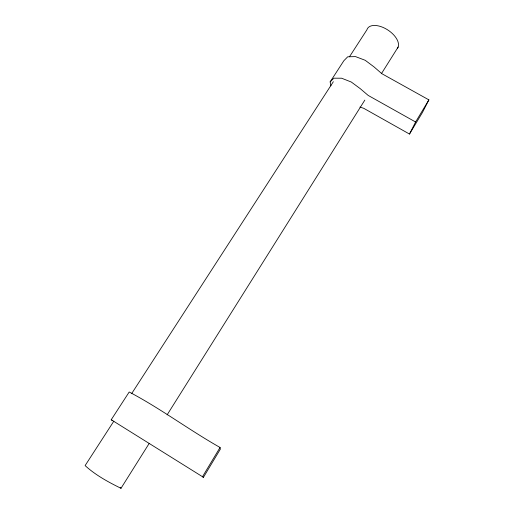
<?xml version="1.0" encoding="UTF-8"?>
<svg xmlns="http://www.w3.org/2000/svg" width="514" height="514" viewBox="0 0 514 514"><rect width="100%" height="100%" fill="white"/><g stroke="black" fill="none" stroke-linecap="round" stroke-linejoin="round"><path stroke-width="0.77" d="M359.928 107.073L363.661 108.274L409.491 134.051L415.595 121.998L428.888 99.87L381.851 73.688L373.98 66.865L365.203 60.292L355.534 56.604L347.721 56.797L343.86 60.723L330.149 81.887L330.875 85.825M428.888 99.87L422.412 112.527L409.491 134.051M220.056 447.476L202.497 476.709L203.441 477.3L220.352 449.133L220.056 447.476C189.236 430.032 160.477 408.463 129.2 392.002L111.223 419.745L112.309 420.42M113.851 421.146L85.112 465.594C95.366 475.032 108.383 482.138 120.996 488.3L149.182 443.428M167.114 414.875L364.818 100.114M381.472 73.598L398.125 47.089M131.706 393.531L333.348 81.707M349.462 56.784L366.887 29.844A17.971 9.811 33.3 0 1 386.946 29.433A17.971 9.811 33.3 0 1 397.431 48.361M330.149 81.887L333.862 78.192L341.611 78.212L351.313 82.041L360.205 88.626L368.197 95.431L415.595 121.998M111.223 419.745L203.441 477.3M120.289 487.33L120.996 488.3"/></g></svg>
